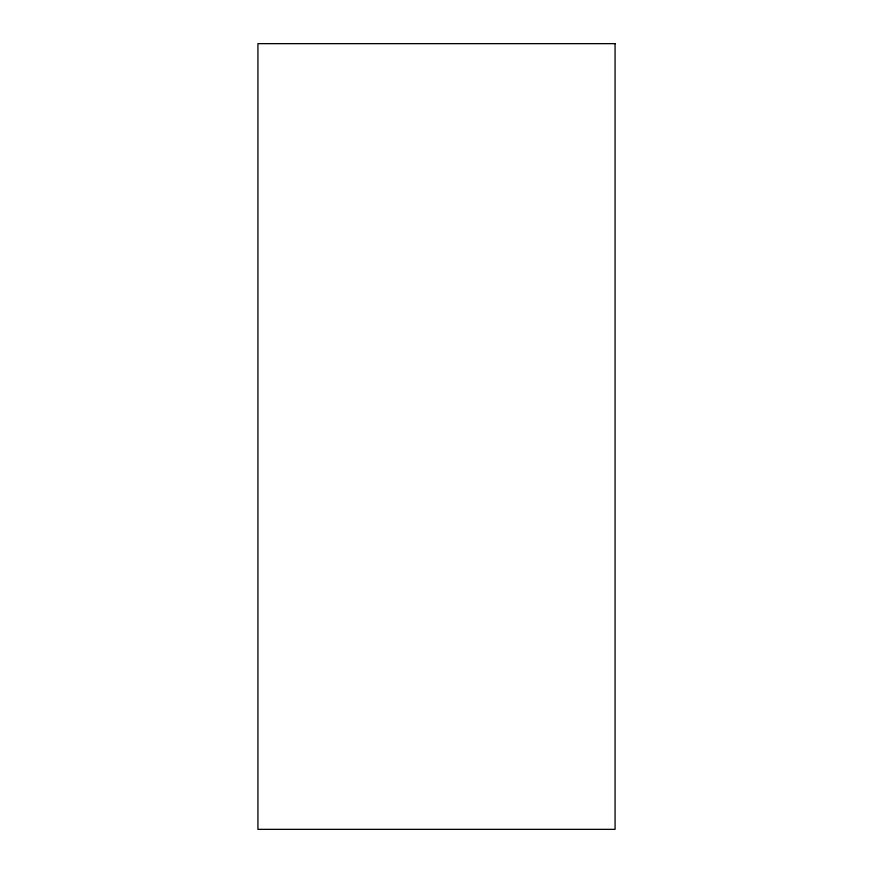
<?xml version="1.0" encoding="UTF-8"?>
<svg xmlns="http://www.w3.org/2000/svg" width="873" height="873" viewBox="0 0 873 873"><rect width="100%" height="100%" fill="white"/><g stroke="black" fill="none" stroke-linecap="round" stroke-linejoin="round"><path stroke-width="1.31" d="M615.072 43.65L257.928 43.65L257.928 829.35L615.072 829.35L615.072 43.65"/></g></svg>
